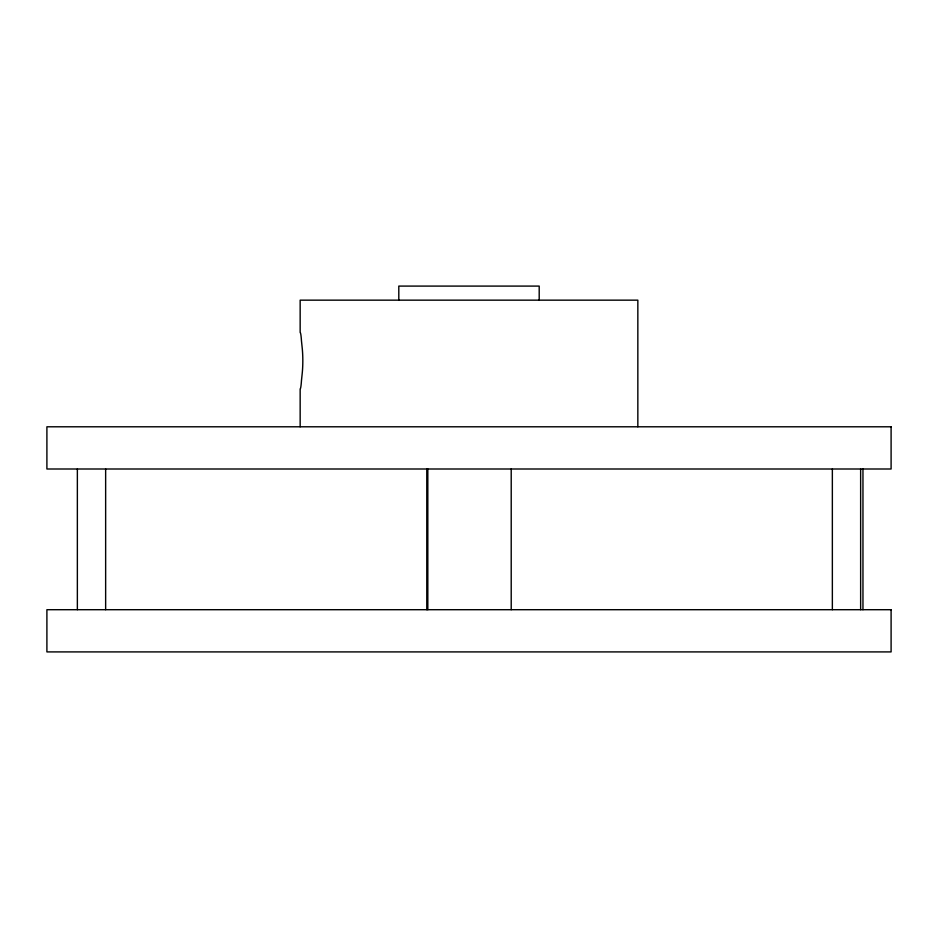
<?xml version="1.0" encoding="UTF-8"?>
<svg xmlns="http://www.w3.org/2000/svg" width="938" height="938" viewBox="0 0 938 938"><rect width="100%" height="100%" fill="white"/><g stroke="black" fill="none" stroke-linecap="round" stroke-linejoin="round"><path stroke-width="1.41" d="M862.96 469L862.96 609.7M860.638 469L860.638 609.7M832.358 469L832.358 609.7M637.84 426.79L637.84 300.16L300.16 300.16L300.16 332.58A28.234 1.841 -90 0 1 301.461 340.822L302.071 346.65A27.694 5.405 -90 0 1 302.071 374.79L301.461 380.617A28.234 1.841 -90 0 1 300.16 388.86L300.16 426.79M539.198 300.16L539.198 286.09L398.802 286.09L398.802 300.16M511.21 469L511.21 609.7M427.822 469L427.822 609.7M426.79 469L426.79 609.7M105.642 469L105.642 609.7M77.362 469L77.362 609.7M891.1 426.79L46.9 426.79L46.9 469L891.1 469L891.1 426.79M891.1 609.7L46.9 609.7L46.9 651.91L891.1 651.91L891.1 609.7"/></g></svg>
